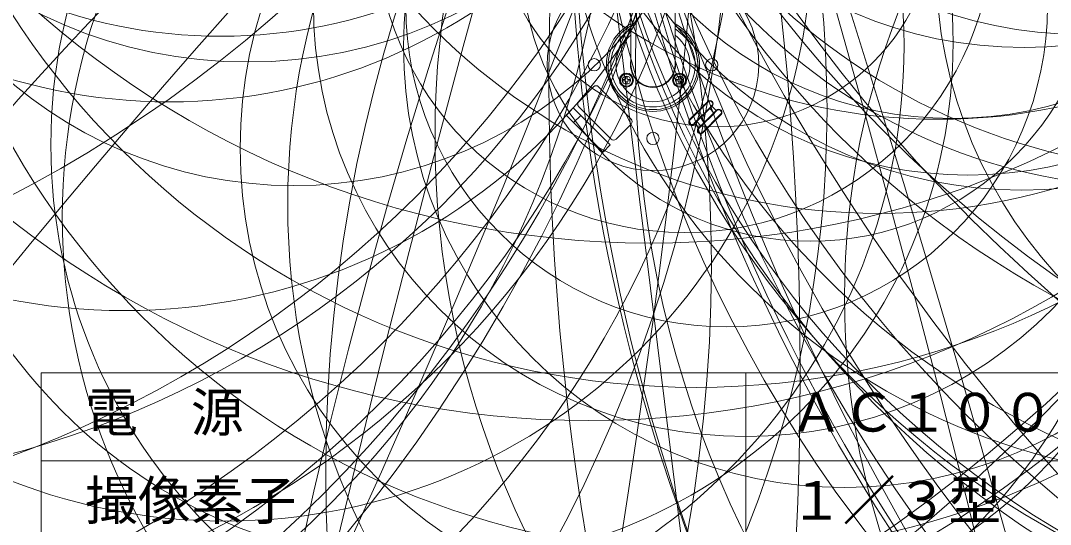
# Model space of a CAD drawing. Units: millimetres, scale not verified. Extents: x -721968 to 41501, y -367933 to 354111.
# Drawn here: x -63.7 to -5.2, y -25.1 to 3.5 of the extents above; entities that cross this region are included whole.
import ezdxf
from ezdxf.enums import TextEntityAlignment as Align

# ---------------------------------------------------------------- set-up
doc = ezdxf.new("R2010")
doc.units = ezdxf.units.MM
doc.header["$LTSCALE"] = 0.125
doc.linetypes.add('USER2', pattern=[31.75, 15.875, -3.175, 3.175, -3.175, 3.175, -3.175])
for name, color, linetype, lineweight in [('0-0_0', 1, 'USER2', 18), ('0-2_WAKU', 1, 'Continuous', 18), ('0-5_GAIKEI', 1, 'Continuous', 18)]:
    doc.layers.add(name, color=color, linetype=linetype, lineweight=lineweight)
doc.layers.add('0-1_MOJI1', color=7, linetype='Continuous')
doc.styles.add('ＭＳ ゴシック', font='')
doc.styles.get('ＭＳ ゴシック').set_extended_font_data('MS Gothic')

msp = doc.modelspace()

# ---------------------------------------------------------------- linework, layer by layer
at = {"layer": '0-0_0'}
msp.add_circle((-33.1449, -230.5243), 268.1278, dxfattribs=at)
at = {"layer": '0-2_WAKU', "color": 4}
for p, q in [((-62.4976, -16.4967), (-62.4976, -56.4967)), ((62.5024, -16.4967), (-62.4976, -16.4967)), ((-22.4976, -56.4967), (-22.4976, -16.4967))]:
    msp.add_line(p, q, dxfattribs=at)
at = {"layer": '0-2_WAKU'}
msp.add_line((-62.4976, -21.4967), (62.5024, -21.4967), dxfattribs=at)
at = {"layer": '0-5_GAIKEI', "color": 7}
for p, q in [((-29.0164, 0.9783), (-29.0164, 15.4983)), ((-26.5164, 0.9783), (-26.5164, 15.4983))]:
    msp.add_line(p, q, dxfattribs=at)
at = {"layer": '0-5_GAIKEI'}
for p, q in [((-29.2383, 0.3133), (-29.2383, 0.1933)), ((-29.2383, 0.0233), (-29.2383, -0.0967)), ((-29.1883, 0.1433), (-29.0683, 0.1433)), ((-26.2245, 0.3133), (-26.2245, 0.1933)), ((-26.2245, 0.0233), (-26.2245, -0.0967)), ((-26.1745, 0.1433), (-26.0545, 0.1433)), ((-31.9815, -1.1155), (-31.133, -0.267)), ((-30.8502, -0.267), (-29.0117, -2.1055)), ((-27.9664, -0.2657), (-27.9664, -0.2556)), ((-27.5664, -0.2556), (-27.5664, -0.2657)), ((-25.6875, -2.133), (-24.6551, -1.1006)), ((-25.6663, -2.1542), (-24.6339, -1.1218)), ((-24.6339, -1.1218), (-24.6551, -1.1006)), ((-32.6949, -1.8713), (-32.2919, -1.4683)), ((-32.2919, -1.4683), (-30.1918, -3.5684)), ((-30.1431, -3.2369), (-31.9815, -1.3984)), ((-25.2434, -2.198), (-24.5901, -1.5447)), ((-24.6763, -1.5885), (-25.1996, -2.1118)), ((-24.6551, -1.6097), (-25.1784, -2.133)), ((-24.5843, -1.4964), (-24.6763, -1.5885)), ((-24.6551, -1.6097), (-24.6763, -1.5885)), ((-24.5468, -1.5014), (-24.6551, -1.6097)), ((-24.5843, -1.4964), (-24.4218, -1.3339)), ((-24.423, -1.3776), (-24.5468, -1.5014)), ((-24.3851, -1.3397), (-24.4434, -1.398)), ((-24.4006, -1.3552), (-24.423, -1.3776)), ((-24.4006, -1.3552), (-24.4218, -1.3339)), ((-24.4147, -1.8501), (-24.3064, -1.7418)), ((-24.3935, -1.8713), (-24.1389, -1.6168)), ((-24.197, -1.6325), (-24.1452, -1.5807)), ((-24.1389, -1.6168), (-24.1602, -1.5956)), ((-30.5948, -3.9715), (-32.6949, -1.8713)), ((-25.6875, -2.133), (-25.6663, -2.1542)), ((-25.4218, -2.334), (-25.4542, -2.3663)), ((-25.4218, -2.334), (-25.2917, -2.2038)), ((-25.1996, -2.1118), (-25.2917, -2.2038)), ((-25.1784, -2.133), (-25.2867, -2.2413)), ((-25.1996, -2.1118), (-25.1784, -2.133)), ((-25.1925, -2.6279), (-24.3497, -1.7851)), ((-23.9056, -1.8501), (-24.938, -2.8825)), ((-24.938, -2.3734), (-24.4147, -1.8501)), ((-24.9168, -2.3946), (-24.3935, -1.8713)), ((-24.3935, -1.8713), (-24.4147, -1.8501)), ((-29.0117, -2.3883), (-29.8602, -3.2369)), ((-25.4542, -2.3663), (-25.4329, -2.3875)), ((-25.396, -2.3506), (-25.4479, -2.4025)), ((-25.208, -2.6434), (-25.1497, -2.5851)), ((-25.0088, -2.4867), (-25.139, -2.6168)), ((-25.0088, -2.4867), (-24.9168, -2.3946)), ((-24.938, -2.3734), (-24.9168, -2.3946)), ((-30.1918, -3.5684), (-30.5948, -3.9715))]:
    msp.add_line(p, q, dxfattribs=at)
for points in [[(-29.3583, 0.0733), (-29.4783, 0.0733), (-29.4783, 0.1433), (-29.3583, 0.1433)], [(-29.3083, 0.1933), (-29.3083, 0.3133), (-29.2383, 0.3133)], [(-29.2383, -0.0967), (-29.3083, -0.0967), (-29.3083, 0.0233)], [(-29.0683, 0.1433), (-29.0683, 0.0733), (-29.1883, 0.0733)], [(-26.3445, 0.0733), (-26.4645, 0.0733), (-26.4645, 0.1433), (-26.3445, 0.1433)], [(-26.2945, 0.1933), (-26.2945, 0.3133), (-26.2245, 0.3133)], [(-26.2245, -0.0967), (-26.2945, -0.0967), (-26.2945, 0.0233)], [(-26.0545, 0.1433), (-26.0545, 0.0733), (-26.1745, 0.0733)], [(-24.5468, -1.5014), (-24.3064, -1.7418), (-24.1826, -1.618)], [(-24.423, -1.3776), (-24.4375, -1.367), (-24.4463, -1.3642), (-24.4502, -1.3643), (-24.4541, -1.3663)], [(-24.423, -1.3776), (-24.1826, -1.618), (-24.1602, -1.5956)], [(-24.1713, -1.6491), (-24.17, -1.6474), (-24.1691, -1.6427), (-24.1717, -1.633)], [(-25.4214, -2.3501), (-25.4235, -2.3443), (-25.4239, -2.339), (-25.4229, -2.3354), (-25.4218, -2.334)], [(-25.0463, -2.4817), (-25.2867, -2.2413), (-25.4105, -2.3651)], [(-23.9056, -1.8501), (-23.9268, -1.8289), (-24.9592, -2.8613), (-24.938, -2.8825)], [(-25.1701, -2.6055), (-25.4105, -2.3651), (-25.4329, -2.3875)], [(-25.1925, -2.6279), (-25.1713, -2.6492), (-25.139, -2.6168)], [(-25.1701, -2.6055), (-25.1556, -2.6161), (-25.1468, -2.6189), (-25.1429, -2.6188), (-25.139, -2.6168)]]:
    msp.add_lwpolyline(points, dxfattribs=at)
msp.add_lwpolyline([(-32.2707, -2.2956), (-32.6949, -1.8713), (-32.2919, -1.4683), (-31.8676, -1.8926)], close=True, dxfattribs=at)
for centre, radius in [((-360945.974, -6911.3349), 361021.8625), ((20123.4357, 7262.6784), 21377.6929), ((-13627.7938, 192.5513), 13636.4348), ((13280.3957, -2051.2292), 13428.1945), ((6516.771, 795.0618), 6593.5613), ((4823.0586, 1657.0319), 5083.8501), ((7630.486, -2151.3381), 7914.7578), ((-16026.1298, -23955.0163), 28824.5057), ((-1530.1516, 1.4749), 1539.5715), ((-736.9681, 142.3724), 766.7558), ((-589.0539, 251.1406), 650.6271), ((-792.8341, 44.7275), 813.7693), ((900.5894, -252.7402), 972.8241), ((-513.9513, 26.3047), 523.2116), ((629.2011, -205.663), 650.3783), ((-460.6836, -75.9307), 491.9932), ((-460.203, -75.7836), 491.3972), ((-229.4607, 24.5149), 237.0827), ((121.268, 51.0779), 154.8734), ((90.1488, 62.6231), 127.3322), ((-209.4103, -16.4762), 190.0033), ((314.3236, -320.4507), 489.2176), ((-132.0113, 25.8435), 141.2632), ((-82.117, 57.504), 108.1028), ((125.2398, 0.1144), 158.9132), ((76.7734, 41.6216), 109.4271), ((80.8837, 35.5413), 112.7143), ((-115.0577, 8.0072), 136.8809), ((-131.5761, -17.87), 158.3599), ((72.5451, 35.2816), 104.3861), ((-99.0655, 60.7852), 75.7176), ((-118.2232, 34.2825), 94.4803), ((-68.8842, 38.1007), 90.4882), ((83.6538, 12.8501), 115.95), ((37.4668, 49.0117), 73.4938), ((-100.5468, 30.659), 76.4416), ((42.1731, 33.4702), 73.9043), ((-90.1455, 32.0569), 66.3963), ((-107.6226, 13.6803), 84.2517), ((-27.9834, 43.2965), 52.4345), ((-89.1328, 27.7926), 64.9748), ((-61.0797, 3.8354), 84.6269), ((-31.43, 33.5959), 52.8084), ((24.2673, 21.1046), 55.7458), ((23.1839, 21.5101), 54.6309), ((-25.3086, 28.8646), 46.1895), ((-109.6131, -10.3617), 85.1595), ((-76.4778, 21.2361), 52.32), ((-32.7523, 17.5336), 54.0435), ((20.1344, 19.6593), 51.6774), ((-84.4839, 14.2361), 54.1511), ((14.4869, 21.6029), 46.0537), ((-24.5002, 18.8923), 45.5841), ((-14.9363, 28.2432), 35.6987), ((-11.5636, 30.7562), 32.8718), ((-82.1085, -1.5952), 64.2197), ((-55.225, 30.5161), 31.6403), ((32.1094, 1.1223), 60.8696), ((0.9732, 26.6426), 32.6516), ((-57.7525, 20.9478), 33.914), ((-50.7709, 27.8806), 26.7425), ((4.0131, 14.7326), 37.2013), ((-6.6914, 26.6445), 24.6841), ((-3.4678, 26.9668), 24.2562), ((11.3954, -3.0719), 51.5331), ((-6.8354, 19.1997), 25.331), ((-48.1544, 18.999), 24.8739), ((-10.7716, 19.4563), 21.522), ((-9.8942, 17.7145), 22.9899), ((-11.9546, -113.2961), 149.1148), ((-47.5781, 2.0675), 34.0629), ((-6.3682, -6.9397), 42.1297), ((14.5041, 6.7288), 26.2082), ((-40.3418, 2.2457), 29.612), ((27.3664, -12.2359), 44.2661), ((-40.7204, -33.9108), 63.529), ((-22.497, 4.4266), 24.5437), ((-31.2298, -3.5585), 30.7107), ((-16.8821, 2.0364), 25.046), ((-25.9762, 8.9821), 17.5246), ((-49.1968, -55.8945), 80.5422), ((-18.8471, 7.3824), 16.4154), ((1.7969, -350.4244), 373.0922), ((-24.7735, -3.7602), 26.4282), ((-23.5897, 4.3126), 18.2111), ((-24.1263, 9.9927), 12.5327), ((-31.1014, 0.9783), 0.35), ((-24.4314, 0.9783), 0.35), ((-29.2733, 0.1083), 0.4), ((-29.2733, 0.1083), 0.35), ((-29.2733, 0.1083), 0.3489), ((-29.2733, 0.1083), 0.3452), ((-29.2733, 0.1083), 0.2345), ((-26.2595, 0.1083), 0.4), ((-26.2595, 0.1083), 0.35), ((-26.2595, 0.1083), 0.3489), ((-26.2595, 0.1083), 0.3452), ((-26.2595, 0.1083), 0.2345), ((-27.7664, -3.1967), 0.35)]:
    msp.add_circle(centre, radius, dxfattribs=at)
at = {"layer": '0-5_GAIKEI', "color": 7}
for centre, radius in [((-574.5399, 213.8665), 581.2603), ((-878.1726, -241.3554), 894.873), ((-802.0334, -246.1693), 824.1247), ((-536.5805, 54.9719), 513.3401), ((-535.1692, -2.5372), 556.578), ((-117.3942, 174.2546), 177.6562), ((279.0004, -98.7731), 334.5741), ((56.0837, 58.015), 93.0376), ((80.5341, 35.5094), 112.6947), ((-65.9504, 48.3222), 89.943), ((75.768, 11.9477), 108.2707), ((-47.9084, 33.3462), 69.1567), ((-86.2866, 38.5473), 63.7183), ((-51.0509, 28.42), 71.8463), ((45.8375, 21.6921), 77.5658), ((19.9996, 34.0398), 52.5267), ((-78.3705, 31.7332), 54.6919), ((-80.2731, 14.0011), 57.3398), ((3.6987, 30.8269), 35.9122), ((40.5151, -22.128), 86.849), ((-52.2907, 31.6483), 29.0485), ((59.4951, -110.3167), 164.7757), ((-52.05, 8.3892), 33.3034), ((-75.5408, -116.9424), 153.2359), ((-21.9695, -64.8458), 93.0433), ((-25.4758, -7.6756), 35.8167)]:
    msp.add_circle(centre, radius, dxfattribs=at)
msp.add_arc((-27.7664, 0.9783), 6, 102.0247, 77.96894, dxfattribs=at)
at = {"layer": '0-5_GAIKEI'}
for centre, radius, start, end in [((-27.7664, 0.9783), 2.6433, 118.22204, 61.77796), ((-27.7664, 0.9783), 2.5448, 119.41879, 60.5812), ((-27.7664, 0.9783), 2.3915, 121.51202, 58.48799), ((-27.7664, 0.9783), 2.0961, 126.6088, 204.5314), ((-27.7664, 0.9783), 2.0961, 335.4686, 53.39121), ((-27.7664, 0.9783), 1.28, 167.56911, 12.43096), ((-27.7664, 0.9783), 1.26, 172.77239, 7.21914), ((-27.7664, 0.9783), 1.25, 180, 0), ((-29.3583, 0.1933), 0.05, 270, 0), ((-29.3583, 0.0233), 0.05, 0, 90), ((-29.1883, 0.1933), 0.05, 180, 270), ((-29.1883, 0.0233), 0.05, 90, 180), ((-26.3445, 0.1933), 0.05, 270, 0), ((-26.3445, 0.0233), 0.05, 0, 90), ((-26.1745, 0.1933), 0.05, 180, 270), ((-26.1745, 0.0233), 0.05, 90, 180), ((-30.9916, -0.4084), 0.2, 45, 135), ((-27.7664, 0.9783), 2.0961, 215.46859, 324.53141), ((-31.8401, -1.257), 0.2, 135, 225), ((-24.5278, -1.2279), 0.18, 315, 135), ((-24.5278, -1.2279), 0.15, 315, 135), ((-24.2209, -1.6574), 0.0549, 26.45047, 45.82556), ((-24.0329, -1.7229), 0.18, 315, 135), ((-24.0329, -1.7229), 0.15, 315, 135), ((-29.1531, -2.2469), 0.2, 315, 45), ((-25.5602, -2.2603), 0.18, 135, 315), ((-25.5602, -2.2603), 0.15, 135, 315), ((-25.3714, -2.3251), 0.0559, 206.6363, 225.64193), ((-25.0652, -2.7552), 0.18, 135, 315), ((-25.0652, -2.7552), 0.15, 135, 315), ((-30.0016, -3.0954), 0.2, 225, 315)]:
    msp.add_arc(centre, radius, start, end, dxfattribs=at)
for centre, major_axis, start_param, end_param in [((-24.5631, -1.5176), (-0.0212, 0.0212), 4.712389, 6.2831853), ((-24.3226, -1.7581), (-0.0212, 0.0212), 3.1415927, 4.712389), ((-25.2705, -2.2251), (0.0212, -0.0212), 3.1415927, 4.712389), ((-25.03, -2.4655), (0.0212, -0.0212), 4.712389, 6.2831853)]:
    msp.add_ellipse(centre, major_axis=major_axis, ratio=0.765974, start_param=start_param, end_param=end_param, dxfattribs=at)

# ---------------------------------------------------------------- texts
at = {"layer": '0-1_MOJI1', "style": 'ＭＳ ゴシック'}
for s, p in [('電\u3000源', (-59.9976, -20.4967)), ('ＡＣ１００Ｖ\u3000５０／６０Ｈｚ', (-19.9976, -20.4967)), ('撮像素子', (-59.9976, -25.4967)), ('１／３型\u3000インターライン転送方式ＣＣＤ', (-19.9976, -25.4967))]:
    msp.add_text(s, height=2.199, dxfattribs=at).set_placement(p, align=Align.BOTTOM_LEFT)

doc.saveas('drawing.dxf')
